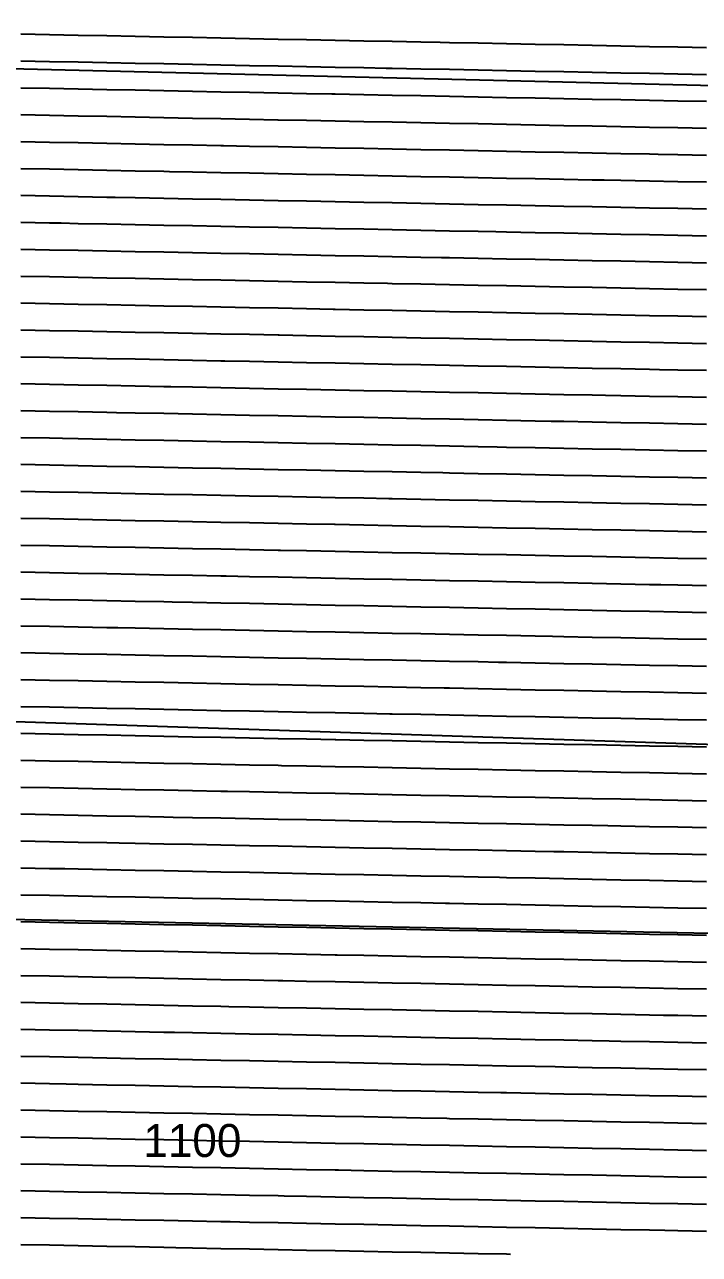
# Model space of a CAD drawing. Header units: metres. Extents: x 2416 to 4584, y 37 to 133.
# Drawn here: x 2843.5 to 2894.7, y 38.7 to 132 of the extents above; entities that cross this region are included whole.
import ezdxf
from ezdxf.enums import TextEntityAlignment as Align

# ---------------------------------------------------------------- set-up
doc = ezdxf.new("R2010")
doc.units = ezdxf.units.M
for name, color, linetype in [('Vs_1000', 7, 'Continuous'), ('Vs_1020', 7, 'Continuous'), ('Vs_1040', 7, 'Continuous'), ('Vs_1060', 7, 'Continuous'), ('Vs_1080', 7, 'Continuous'), ('Vs_1100', 7, 'Continuous'), ('Vs_1120', 7, 'Continuous'), ('Vs_1140', 7, 'Continuous'), ('Vs_1160', 7, 'Continuous'), ('Vs_1180', 7, 'Continuous'), ('Vs_280', 7, 'Continuous'), ('Vs_300', 7, 'Continuous'), ('Vs_320', 7, 'Continuous'), ('Vs_340', 7, 'Continuous'), ('Vs_360', 7, 'Continuous'), ('Vs_380', 7, 'Continuous'), ('Vs_400', 7, 'Continuous'), ('Vs_420', 7, 'Continuous'), ('Vs_440', 7, 'Continuous'), ('Vs_460', 7, 'Continuous'), ('Vs_480', 7, 'Continuous'), ('Vs_500', 7, 'Continuous'), ('Vs_520', 7, 'Continuous'), ('Vs_540', 7, 'Continuous'), ('Vs_560', 7, 'Continuous'), ('Vs_580', 7, 'Continuous'), ('Vs_600', 7, 'Continuous'), ('Vs_620', 7, 'Continuous'), ('Vs_640', 7, 'Continuous'), ('Vs_660', 7, 'Continuous'), ('Vs_680', 7, 'Continuous'), ('Vs_700', 7, 'Continuous'), ('Vs_720', 7, 'Continuous'), ('Vs_740', 7, 'Continuous'), ('Vs_760', 7, 'Continuous'), ('Vs_780', 7, 'Continuous'), ('Vs_800', 7, 'Continuous'), ('Vs_820', 7, 'Continuous'), ('Vs_840', 7, 'Continuous'), ('Vs_860', 7, 'Continuous'), ('Vs_880', 7, 'Continuous'), ('Vs_900', 7, 'Continuous'), ('Vs_920', 7, 'Continuous'), ('Vs_940', 7, 'Continuous'), ('Vs_960', 7, 'Continuous'), ('Vs_980', 7, 'Continuous')]:
    doc.layers.add(name, color=color, linetype=linetype)

msp = doc.modelspace()

# ---------------------------------------------------------------- linework, layer by layer
at = {"layer": 'Vs_1000'}
msp.add_lwpolyline([(2895.275, 56.759), (2893.107, 56.802), (2892.004, 56.824), (2890.939, 56.845), (2888.771, 56.888), (2886.603, 56.931), (2884.435, 56.974), (2882.267, 57.017), (2880.098, 57.06), (2877.93, 57.103), (2875.762, 57.146), (2873.594, 57.189), (2871.426, 57.232), (2869.258, 57.274), (2867.09, 57.317), (2864.922, 57.36), (2862.754, 57.403), (2860.586, 57.446), (2859.011, 57.477), (2858.418, 57.489), (2856.25, 57.532), (2854.082, 57.575), (2851.914, 57.618), (2849.746, 57.661), (2847.577, 57.704), (2845.409, 57.747), (2843.241, 57.79)], dxfattribs=at)
at = {"layer": 'Vs_1020'}
msp.add_lwpolyline([(2895.275, 54.718), (2893.107, 54.761), (2890.939, 54.804), (2888.771, 54.847), (2887.892, 54.864), (2886.603, 54.89), (2884.435, 54.933), (2882.267, 54.976), (2880.098, 55.019), (2877.93, 55.062), (2875.762, 55.104), (2873.594, 55.147), (2871.426, 55.19), (2869.258, 55.233), (2867.09, 55.276), (2864.922, 55.319), (2862.754, 55.362), (2860.586, 55.405), (2858.418, 55.448), (2856.25, 55.491), (2854.899, 55.518), (2854.082, 55.534), (2851.914, 55.577), (2849.746, 55.62), (2847.577, 55.663), (2845.409, 55.705), (2843.241, 55.748)], dxfattribs=at)
at = {"layer": 'Vs_1040'}
msp.add_lwpolyline([(2895.275, 52.677), (2893.107, 52.72), (2890.939, 52.763), (2888.771, 52.806), (2886.603, 52.849), (2884.435, 52.892), (2883.78, 52.905), (2882.267, 52.934), (2880.098, 52.977), (2877.93, 53.02), (2875.762, 53.063), (2873.594, 53.106), (2871.426, 53.149), (2869.258, 53.192), (2867.09, 53.235), (2864.922, 53.278), (2862.754, 53.321), (2860.586, 53.364), (2858.418, 53.407), (2856.25, 53.45), (2854.082, 53.493), (2851.914, 53.535), (2850.787, 53.558), (2849.746, 53.578), (2847.577, 53.621), (2845.409, 53.664), (2843.241, 53.707)], dxfattribs=at)
at = {"layer": 'Vs_1060'}
msp.add_lwpolyline([(2895.275, 50.636), (2893.107, 50.679), (2890.939, 50.722), (2888.771, 50.764), (2886.603, 50.807), (2884.435, 50.85), (2882.267, 50.893), (2880.098, 50.936), (2879.668, 50.945), (2877.93, 50.979), (2875.762, 51.022), (2873.594, 51.065), (2871.426, 51.108), (2869.258, 51.151), (2867.09, 51.194), (2864.922, 51.237), (2862.754, 51.28), (2860.586, 51.323), (2858.418, 51.365), (2856.25, 51.408), (2854.082, 51.451), (2851.914, 51.494), (2849.746, 51.537), (2847.577, 51.58), (2846.675, 51.598), (2845.409, 51.623), (2843.241, 51.666)], dxfattribs=at)
at = {"layer": 'Vs_1080'}
msp.add_lwpolyline([(2895.275, 48.594), (2893.107, 48.637), (2890.939, 48.68), (2888.771, 48.723), (2886.603, 48.766), (2884.435, 48.809), (2882.267, 48.852), (2880.098, 48.895), (2877.93, 48.938), (2875.762, 48.981), (2875.556, 48.985), (2873.594, 49.024), (2871.426, 49.067), (2869.258, 49.11), (2867.09, 49.153), (2864.922, 49.195), (2862.754, 49.238), (2860.586, 49.281), (2858.418, 49.324), (2856.25, 49.367), (2854.082, 49.41), (2851.914, 49.453), (2849.746, 49.496), (2847.577, 49.539), (2845.409, 49.582), (2843.241, 49.625)], dxfattribs=at)
at = {"layer": 'Vs_1100'}
msp.add_lwpolyline([(2895.275, 46.553), (2893.107, 46.596), (2890.939, 46.639), (2888.771, 46.682), (2886.603, 46.725), (2884.435, 46.768), (2882.267, 46.811), (2880.098, 46.854), (2877.93, 46.897), (2875.762, 46.94), (2873.594, 46.983), (2871.444, 47.025), (2871.426, 47.025), (2869.258, 47.068), (2867.09, 47.111), (2864.922, 47.154), (2862.754, 47.197), (2860.586, 47.24), (2858.418, 47.283), (2856.25, 47.326), (2854.082, 47.369), (2851.914, 47.412), (2849.746, 47.455), (2847.577, 47.498), (2845.409, 47.541), (2843.241, 47.584)], dxfattribs=at)
at = {"layer": 'Vs_1120'}
msp.add_lwpolyline([(2895.275, 44.512), (2893.107, 44.555), (2890.939, 44.598), (2888.771, 44.641), (2886.603, 44.684), (2884.435, 44.727), (2882.267, 44.77), (2880.098, 44.813), (2877.93, 44.855), (2875.762, 44.898), (2873.594, 44.941), (2871.426, 44.984), (2869.258, 45.027), (2867.332, 45.065), (2867.09, 45.07), (2864.922, 45.113), (2862.754, 45.156), (2860.586, 45.199), (2858.418, 45.242), (2856.25, 45.285), (2854.082, 45.328), (2851.914, 45.371), (2849.746, 45.414), (2847.577, 45.456), (2845.409, 45.499), (2843.241, 45.542)], dxfattribs=at)
at = {"layer": 'Vs_1140'}
msp.add_lwpolyline([(2895.275, 42.471), (2893.107, 42.514), (2890.939, 42.557), (2888.771, 42.6), (2886.603, 42.643), (2884.435, 42.685), (2882.267, 42.728), (2880.098, 42.771), (2877.93, 42.814), (2875.762, 42.857), (2873.594, 42.9), (2871.426, 42.943), (2869.258, 42.986), (2867.09, 43.029), (2864.922, 43.072), (2863.22, 43.106), (2862.754, 43.115), (2860.586, 43.158), (2858.418, 43.201), (2856.25, 43.244), (2854.082, 43.286), (2851.914, 43.329), (2849.746, 43.372), (2847.577, 43.415), (2845.409, 43.458), (2843.241, 43.501)], dxfattribs=at)
at = {"layer": 'Vs_1160'}
msp.add_lwpolyline([(2895.275, 40.43), (2893.107, 40.473), (2892.101, 40.492), (2890.939, 40.515), (2888.771, 40.558), (2886.603, 40.601), (2884.435, 40.644), (2882.267, 40.687), (2880.098, 40.73), (2877.93, 40.773), (2875.762, 40.816), (2873.594, 40.859), (2871.426, 40.902), (2869.258, 40.945), (2867.09, 40.988), (2864.922, 41.031), (2862.754, 41.074), (2860.586, 41.116), (2859.108, 41.146), (2858.418, 41.159), (2856.25, 41.202), (2854.082, 41.245), (2851.914, 41.288), (2849.746, 41.331), (2847.577, 41.374), (2845.409, 41.417), (2843.241, 41.46)], dxfattribs=at)
at = {"layer": 'Vs_1180'}
msp.add_lwpolyline([(2880.397, 38.683), (2880.098, 38.689), (2877.93, 38.732), (2875.762, 38.775), (2873.594, 38.818), (2871.426, 38.861), (2869.258, 38.904), (2867.09, 38.946), (2864.922, 38.989), (2862.754, 39.032), (2860.586, 39.075), (2858.418, 39.118), (2856.25, 39.161), (2854.997, 39.186), (2854.082, 39.204), (2851.914, 39.247), (2849.746, 39.29), (2847.577, 39.333), (2845.409, 39.376), (2843.241, 39.419)], dxfattribs=at)
at = {"layer": 'Vs_280'}
for points in [[(2704.082, 132.006), (3703.964, 107.897)], [(2895.275, 130.243), (2893.107, 130.286), (2890.939, 130.329), (2888.771, 130.372), (2886.603, 130.415), (2884.435, 130.458), (2882.267, 130.501), (2880.098, 130.544), (2877.93, 130.587), (2875.762, 130.629), (2875.068, 130.643), (2873.594, 130.672), (2871.426, 130.715), (2869.258, 130.758), (2867.09, 130.801), (2864.922, 130.844), (2862.754, 130.887), (2860.586, 130.93), (2858.418, 130.973), (2856.25, 131.016), (2854.082, 131.059), (2851.914, 131.102), (2849.746, 131.145), (2847.577, 131.188), (2845.409, 131.23), (2843.241, 131.273)]]:
    msp.add_lwpolyline(points, dxfattribs=at)
at = {"layer": 'Vs_300'}
msp.add_lwpolyline([(2895.275, 128.202), (2893.107, 128.245), (2890.939, 128.288), (2888.771, 128.331), (2886.603, 128.374), (2884.435, 128.417), (2882.267, 128.459), (2880.098, 128.502), (2877.93, 128.545), (2875.762, 128.588), (2873.594, 128.631), (2871.426, 128.674), (2870.956, 128.683), (2869.258, 128.717), (2867.09, 128.76), (2864.922, 128.803), (2862.754, 128.846), (2860.586, 128.889), (2858.418, 128.932), (2856.25, 128.975), (2854.082, 129.018), (2851.914, 129.06), (2849.746, 129.103), (2847.577, 129.146), (2845.409, 129.189), (2843.241, 129.232)], dxfattribs=at)
at = {"layer": 'Vs_320'}
msp.add_lwpolyline([(2895.275, 126.161), (2893.107, 126.204), (2890.939, 126.247), (2888.771, 126.289), (2886.603, 126.332), (2884.435, 126.375), (2882.267, 126.418), (2880.098, 126.461), (2877.93, 126.504), (2875.762, 126.547), (2873.594, 126.59), (2871.426, 126.633), (2869.258, 126.676), (2867.09, 126.719), (2866.844, 126.724), (2864.922, 126.762), (2862.754, 126.805), (2860.586, 126.848), (2858.418, 126.89), (2856.25, 126.933), (2854.082, 126.976), (2851.914, 127.019), (2849.746, 127.062), (2847.577, 127.105), (2845.409, 127.148), (2843.241, 127.191)], dxfattribs=at)
at = {"layer": 'Vs_340'}
msp.add_lwpolyline([(2895.275, 124.119), (2893.107, 124.162), (2890.939, 124.205), (2888.771, 124.248), (2886.603, 124.291), (2884.435, 124.334), (2882.267, 124.377), (2880.098, 124.42), (2877.93, 124.463), (2875.762, 124.506), (2873.594, 124.549), (2871.426, 124.592), (2869.258, 124.635), (2867.09, 124.678), (2864.922, 124.72), (2862.754, 124.763), (2862.732, 124.764), (2860.586, 124.806), (2858.418, 124.849), (2856.25, 124.892), (2854.082, 124.935), (2851.914, 124.978), (2849.746, 125.021), (2847.577, 125.064), (2845.409, 125.107), (2843.241, 125.15)], dxfattribs=at)
at = {"layer": 'Vs_360'}
msp.add_lwpolyline([(2895.275, 122.078), (2893.107, 122.121), (2891.613, 122.151), (2890.939, 122.164), (2888.771, 122.207), (2886.603, 122.25), (2884.435, 122.293), (2882.267, 122.336), (2880.098, 122.379), (2877.93, 122.422), (2875.762, 122.465), (2873.594, 122.508), (2871.426, 122.55), (2869.258, 122.593), (2867.09, 122.636), (2864.922, 122.679), (2862.754, 122.722), (2860.586, 122.765), (2858.62, 122.804), (2858.418, 122.808), (2856.25, 122.851), (2854.082, 122.894), (2851.914, 122.937), (2849.746, 122.98), (2847.577, 123.023), (2845.409, 123.066), (2843.241, 123.109)], dxfattribs=at)
at = {"layer": 'Vs_380'}
msp.add_lwpolyline([(2895.275, 120.037), (2893.107, 120.08), (2890.939, 120.123), (2888.771, 120.166), (2887.501, 120.191), (2886.603, 120.209), (2884.435, 120.252), (2882.267, 120.295), (2880.098, 120.338), (2877.93, 120.38), (2875.762, 120.423), (2873.594, 120.466), (2871.426, 120.509), (2869.258, 120.552), (2867.09, 120.595), (2864.922, 120.638), (2862.754, 120.681), (2860.586, 120.724), (2858.418, 120.767), (2856.25, 120.81), (2854.508, 120.844), (2854.082, 120.853), (2851.914, 120.896), (2849.746, 120.939), (2847.577, 120.981), (2845.409, 121.024), (2843.241, 121.067)], dxfattribs=at)
at = {"layer": 'Vs_400'}
msp.add_lwpolyline([(2895.275, 117.996), (2893.107, 118.039), (2890.939, 118.082), (2888.771, 118.125), (2886.603, 118.168), (2884.435, 118.21), (2883.389, 118.231), (2882.267, 118.253), (2880.098, 118.296), (2877.93, 118.339), (2875.762, 118.382), (2873.594, 118.425), (2871.426, 118.468), (2869.258, 118.511), (2867.09, 118.554), (2864.922, 118.597), (2862.754, 118.64), (2860.586, 118.683), (2858.418, 118.726), (2856.25, 118.769), (2854.082, 118.811), (2851.914, 118.854), (2850.396, 118.884), (2849.746, 118.897), (2847.577, 118.94), (2845.409, 118.983), (2843.241, 119.026)], dxfattribs=at)
at = {"layer": 'Vs_420'}
msp.add_lwpolyline([(2895.275, 115.955), (2893.107, 115.998), (2890.939, 116.04), (2888.771, 116.083), (2886.603, 116.126), (2884.435, 116.169), (2882.267, 116.212), (2880.098, 116.255), (2879.277, 116.271), (2877.93, 116.298), (2875.762, 116.341), (2873.594, 116.384), (2871.426, 116.427), (2869.258, 116.47), (2867.09, 116.513), (2864.922, 116.556), (2862.754, 116.599), (2860.586, 116.641), (2858.418, 116.684), (2856.25, 116.727), (2854.082, 116.77), (2851.914, 116.813), (2849.746, 116.856), (2847.577, 116.899), (2846.285, 116.925), (2845.409, 116.942), (2843.241, 116.985)], dxfattribs=at)
at = {"layer": 'Vs_440'}
msp.add_lwpolyline([(2895.275, 113.913), (2893.107, 113.956), (2890.939, 113.999), (2888.771, 114.042), (2886.603, 114.085), (2884.435, 114.128), (2882.267, 114.171), (2880.098, 114.214), (2877.93, 114.257), (2875.762, 114.3), (2875.166, 114.312), (2873.594, 114.343), (2871.426, 114.386), (2869.258, 114.429), (2867.09, 114.471), (2864.922, 114.514), (2862.754, 114.557), (2860.586, 114.6), (2858.418, 114.643), (2856.25, 114.686), (2854.082, 114.729), (2851.914, 114.772), (2849.746, 114.815), (2847.577, 114.858), (2845.409, 114.901), (2843.241, 114.944)], dxfattribs=at)
at = {"layer": 'Vs_460'}
msp.add_lwpolyline([(2895.275, 111.872), (2893.107, 111.915), (2890.939, 111.958), (2888.771, 112.001), (2886.603, 112.044), (2884.435, 112.087), (2882.267, 112.13), (2880.098, 112.173), (2877.93, 112.216), (2875.762, 112.259), (2873.594, 112.301), (2871.426, 112.344), (2871.054, 112.352), (2869.258, 112.387), (2867.09, 112.43), (2864.922, 112.473), (2862.754, 112.516), (2860.586, 112.559), (2858.418, 112.602), (2856.25, 112.645), (2854.082, 112.688), (2851.914, 112.731), (2849.746, 112.774), (2847.577, 112.817), (2845.409, 112.86), (2843.241, 112.902)], dxfattribs=at)
at = {"layer": 'Vs_480'}
msp.add_lwpolyline([(2895.275, 109.831), (2893.107, 109.874), (2890.939, 109.917), (2888.771, 109.96), (2886.603, 110.003), (2884.435, 110.046), (2882.267, 110.089), (2880.098, 110.131), (2877.93, 110.174), (2875.762, 110.217), (2873.594, 110.26), (2871.426, 110.303), (2869.258, 110.346), (2867.09, 110.389), (2866.942, 110.392), (2864.922, 110.432), (2862.754, 110.475), (2860.586, 110.518), (2858.418, 110.561), (2856.25, 110.604), (2854.082, 110.647), (2851.914, 110.69), (2849.746, 110.732), (2847.577, 110.775), (2845.409, 110.818), (2843.241, 110.861)], dxfattribs=at)
at = {"layer": 'Vs_500'}
msp.add_lwpolyline([(2895.275, 107.79), (2893.107, 107.833), (2890.939, 107.876), (2888.771, 107.919), (2886.603, 107.961), (2884.435, 108.004), (2882.267, 108.047), (2880.098, 108.09), (2877.93, 108.133), (2875.762, 108.176), (2873.594, 108.219), (2871.426, 108.262), (2869.258, 108.305), (2867.09, 108.348), (2864.922, 108.391), (2862.83, 108.432), (2862.754, 108.434), (2860.586, 108.477), (2858.418, 108.52), (2856.25, 108.562), (2854.082, 108.605), (2851.914, 108.648), (2849.746, 108.691), (2847.577, 108.734), (2845.409, 108.777), (2843.241, 108.82)], dxfattribs=at)
at = {"layer": 'Vs_520'}
msp.add_lwpolyline([(2895.275, 105.749), (2893.107, 105.791), (2891.711, 105.819), (2890.939, 105.834), (2888.771, 105.877), (2886.603, 105.92), (2884.435, 105.963), (2882.267, 106.006), (2880.098, 106.049), (2877.93, 106.092), (2875.762, 106.135), (2873.594, 106.178), (2871.426, 106.221), (2869.258, 106.264), (2867.09, 106.307), (2864.922, 106.35), (2862.754, 106.392), (2860.586, 106.435), (2858.718, 106.472), (2858.418, 106.478), (2856.25, 106.521), (2854.082, 106.564), (2851.914, 106.607), (2849.746, 106.65), (2847.577, 106.693), (2845.409, 106.736), (2843.241, 106.779)], dxfattribs=at)
at = {"layer": 'Vs_540'}
msp.add_lwpolyline([(2895.275, 103.707), (2893.107, 103.75), (2890.939, 103.793), (2888.771, 103.836), (2887.599, 103.859), (2886.603, 103.879), (2884.435, 103.922), (2882.267, 103.965), (2880.098, 104.008), (2877.93, 104.051), (2875.762, 104.094), (2873.594, 104.137), (2871.426, 104.18), (2869.258, 104.222), (2867.09, 104.265), (2864.922, 104.308), (2862.754, 104.351), (2860.586, 104.394), (2858.418, 104.437), (2856.25, 104.48), (2854.606, 104.513), (2854.082, 104.523), (2851.914, 104.566), (2849.746, 104.609), (2847.577, 104.652), (2845.409, 104.695), (2843.241, 104.738)], dxfattribs=at)
at = {"layer": 'Vs_560'}
msp.add_lwpolyline([(2895.275, 101.666), (2893.107, 101.709), (2890.939, 101.752), (2888.771, 101.795), (2886.603, 101.838), (2884.435, 101.881), (2883.487, 101.899), (2882.267, 101.924), (2880.098, 101.967), (2877.93, 102.01), (2875.762, 102.052), (2873.594, 102.095), (2871.426, 102.138), (2869.258, 102.181), (2867.09, 102.224), (2864.922, 102.267), (2862.754, 102.31), (2860.586, 102.353), (2858.418, 102.396), (2856.25, 102.439), (2854.082, 102.482), (2851.914, 102.525), (2850.494, 102.553), (2849.746, 102.568), (2847.577, 102.611), (2845.409, 102.653), (2843.241, 102.696)], dxfattribs=at)
at = {"layer": 'Vs_580'}
msp.add_lwpolyline([(2895.275, 99.625), (2893.107, 99.668), (2890.939, 99.711), (2888.771, 99.754), (2886.603, 99.797), (2884.435, 99.84), (2882.267, 99.882), (2880.098, 99.925), (2879.375, 99.94), (2877.93, 99.968), (2875.762, 100.011), (2873.594, 100.054), (2871.426, 100.097), (2869.258, 100.14), (2867.09, 100.183), (2864.922, 100.226), (2862.754, 100.269), (2860.586, 100.312), (2858.418, 100.355), (2856.25, 100.398), (2854.082, 100.441), (2851.914, 100.483), (2849.746, 100.526), (2847.577, 100.569), (2846.382, 100.593), (2845.409, 100.612), (2843.241, 100.655)], dxfattribs=at)
at = {"layer": 'Vs_600'}
msp.add_lwpolyline([(2895.275, 97.584), (2893.107, 97.627), (2890.939, 97.67), (2888.771, 97.712), (2886.603, 97.755), (2884.435, 97.798), (2882.267, 97.841), (2880.098, 97.884), (2877.93, 97.927), (2875.762, 97.97), (2875.263, 97.98), (2873.594, 98.013), (2871.426, 98.056), (2869.258, 98.099), (2867.09, 98.142), (2864.922, 98.185), (2862.754, 98.228), (2860.586, 98.271), (2858.418, 98.313), (2856.25, 98.356), (2854.082, 98.399), (2851.914, 98.442), (2849.746, 98.485), (2847.577, 98.528), (2845.409, 98.571), (2843.241, 98.614)], dxfattribs=at)
at = {"layer": 'Vs_620'}
msp.add_lwpolyline([(2895.275, 95.542), (2893.107, 95.585), (2890.939, 95.628), (2888.771, 95.671), (2886.603, 95.714), (2884.435, 95.757), (2882.267, 95.8), (2880.098, 95.843), (2877.93, 95.886), (2875.762, 95.929), (2873.594, 95.972), (2871.426, 96.015), (2871.151, 96.02), (2869.258, 96.058), (2867.09, 96.101), (2864.922, 96.143), (2862.754, 96.186), (2860.586, 96.229), (2858.418, 96.272), (2856.25, 96.315), (2854.082, 96.358), (2851.914, 96.401), (2849.746, 96.444), (2847.577, 96.487), (2845.409, 96.53), (2843.241, 96.573)], dxfattribs=at)
at = {"layer": 'Vs_640'}
msp.add_lwpolyline([(2895.275, 93.501), (2893.107, 93.544), (2890.939, 93.587), (2888.771, 93.63), (2886.603, 93.673), (2884.435, 93.716), (2882.267, 93.759), (2880.098, 93.802), (2877.93, 93.845), (2875.762, 93.888), (2873.594, 93.931), (2871.426, 93.973), (2869.258, 94.016), (2867.09, 94.059), (2867.039, 94.06), (2864.922, 94.102), (2862.754, 94.145), (2860.586, 94.188), (2858.418, 94.231), (2856.25, 94.274), (2854.082, 94.317), (2851.914, 94.36), (2849.746, 94.403), (2847.577, 94.446), (2845.409, 94.489), (2843.241, 94.532)], dxfattribs=at)
at = {"layer": 'Vs_660'}
msp.add_lwpolyline([(2895.275, 91.46), (2893.107, 91.503), (2890.939, 91.546), (2888.771, 91.589), (2886.603, 91.632), (2884.435, 91.675), (2882.267, 91.718), (2880.098, 91.761), (2877.93, 91.803), (2875.762, 91.846), (2873.594, 91.889), (2871.426, 91.932), (2869.258, 91.975), (2867.09, 92.018), (2864.922, 92.061), (2862.927, 92.101), (2862.754, 92.104), (2860.586, 92.147), (2858.418, 92.19), (2856.25, 92.233), (2854.082, 92.276), (2851.914, 92.319), (2849.746, 92.362), (2847.577, 92.404), (2845.409, 92.447), (2843.241, 92.49)], dxfattribs=at)
at = {"layer": 'Vs_680'}
msp.add_lwpolyline([(2895.275, 89.419), (2893.107, 89.462), (2891.808, 89.487), (2890.939, 89.505), (2888.771, 89.548), (2886.603, 89.591), (2884.435, 89.633), (2882.267, 89.676), (2880.098, 89.719), (2877.93, 89.762), (2875.762, 89.805), (2873.594, 89.848), (2871.426, 89.891), (2869.258, 89.934), (2867.09, 89.977), (2864.922, 90.02), (2862.754, 90.063), (2860.586, 90.106), (2858.816, 90.141), (2858.418, 90.149), (2856.25, 90.192), (2854.082, 90.234), (2851.914, 90.277), (2849.746, 90.32), (2847.577, 90.363), (2845.409, 90.406), (2843.241, 90.449)], dxfattribs=at)
at = {"layer": 'Vs_700'}
msp.add_lwpolyline([(2895.275, 87.378), (2893.107, 87.421), (2890.939, 87.463), (2888.771, 87.506), (2887.696, 87.528), (2886.603, 87.549), (2884.435, 87.592), (2882.267, 87.635), (2880.098, 87.678), (2877.93, 87.721), (2875.762, 87.764), (2873.594, 87.807), (2871.426, 87.85), (2869.258, 87.893), (2867.09, 87.936), (2864.922, 87.979), (2862.754, 88.022), (2860.586, 88.064), (2858.418, 88.107), (2856.25, 88.15), (2854.704, 88.181), (2854.082, 88.193), (2851.914, 88.236), (2849.746, 88.279), (2847.577, 88.322), (2845.409, 88.365), (2843.241, 88.408)], dxfattribs=at)
at = {"layer": 'Vs_720'}
msp.add_lwpolyline([(2895.275, 85.336), (2893.107, 85.379), (2890.939, 85.422), (2888.771, 85.465), (2886.603, 85.508), (2884.435, 85.551), (2883.585, 85.568), (2882.267, 85.594), (2880.098, 85.637), (2877.93, 85.68), (2875.762, 85.723), (2873.594, 85.766), (2871.426, 85.809), (2869.258, 85.852), (2867.09, 85.894), (2864.922, 85.937), (2862.754, 85.98), (2860.586, 86.023), (2858.418, 86.066), (2856.25, 86.109), (2854.082, 86.152), (2851.914, 86.195), (2850.592, 86.221), (2849.746, 86.238), (2847.577, 86.281), (2845.409, 86.324), (2843.241, 86.367)], dxfattribs=at)
at = {"layer": 'Vs_740'}
msp.add_lwpolyline([(2895.275, 83.295), (2893.107, 83.338), (2890.939, 83.381), (2888.771, 83.424), (2886.603, 83.467), (2884.435, 83.51), (2882.267, 83.553), (2880.098, 83.596), (2879.473, 83.608), (2877.93, 83.639), (2875.762, 83.682), (2873.594, 83.724), (2871.426, 83.767), (2869.258, 83.81), (2867.09, 83.853), (2864.922, 83.896), (2862.754, 83.939), (2860.586, 83.982), (2858.418, 84.025), (2856.25, 84.068), (2854.082, 84.111), (2851.914, 84.154), (2849.746, 84.197), (2847.577, 84.24), (2846.48, 84.261), (2845.409, 84.283), (2843.241, 84.325)], dxfattribs=at)
at = {"layer": 'Vs_760'}
msp.add_lwpolyline([(2895.275, 81.254), (2893.107, 81.297), (2890.939, 81.34), (2888.771, 81.383), (2886.603, 81.426), (2884.435, 81.469), (2882.267, 81.512), (2880.098, 81.554), (2877.93, 81.597), (2875.762, 81.64), (2875.361, 81.648), (2873.594, 81.683), (2871.426, 81.726), (2869.258, 81.769), (2867.09, 81.812), (2864.922, 81.855), (2862.754, 81.898), (2860.586, 81.941), (2858.418, 81.984), (2856.25, 82.027), (2854.082, 82.07), (2851.914, 82.113), (2849.746, 82.155), (2847.577, 82.198), (2845.409, 82.241), (2843.241, 82.284)], dxfattribs=at)
at = {"layer": 'Vs_780'}
msp.add_lwpolyline([(2895.275, 79.213), (2893.107, 79.256), (2890.939, 79.299), (2888.771, 79.342), (2886.603, 79.384), (2884.435, 79.427), (2882.267, 79.47), (2880.098, 79.513), (2877.93, 79.556), (2875.762, 79.599), (2873.594, 79.642), (2871.426, 79.685), (2871.249, 79.688), (2869.258, 79.728), (2867.09, 79.771), (2864.922, 79.814), (2862.754, 79.857), (2860.586, 79.9), (2858.418, 79.943), (2856.25, 79.985), (2854.082, 80.028), (2851.914, 80.071), (2849.746, 80.114), (2847.577, 80.157), (2845.409, 80.2), (2843.241, 80.243)], dxfattribs=at)
at = {"layer": 'Vs_800'}
msp.add_lwpolyline([(2895.275, 77.172), (2893.107, 77.214), (2890.939, 77.257), (2888.771, 77.3), (2886.603, 77.343), (2884.435, 77.386), (2882.267, 77.429), (2880.098, 77.472), (2877.93, 77.515), (2875.762, 77.558), (2873.594, 77.601), (2871.426, 77.644), (2869.258, 77.687), (2867.137, 77.729), (2867.09, 77.73), (2864.922, 77.773), (2862.754, 77.815), (2860.586, 77.858), (2858.418, 77.901), (2856.25, 77.944), (2854.082, 77.987), (2851.914, 78.03), (2849.746, 78.073), (2847.577, 78.116), (2845.409, 78.159), (2843.241, 78.202)], dxfattribs=at)
at = {"layer": 'Vs_820'}
for points in [[(2418.3, 93.031), (3070.464, 71.662)], [(2895.275, 75.13), (2893.107, 75.173), (2890.939, 75.216), (2888.771, 75.259), (2886.603, 75.302), (2884.435, 75.345), (2882.267, 75.388), (2880.098, 75.431), (2877.93, 75.474), (2875.762, 75.517), (2873.594, 75.56), (2871.426, 75.602), (2869.258, 75.645), (2867.09, 75.688), (2864.922, 75.731), (2863.025, 75.769), (2862.754, 75.774), (2860.586, 75.817), (2858.418, 75.86), (2856.25, 75.903), (2854.082, 75.946), (2851.914, 75.989), (2849.746, 76.032), (2847.577, 76.075), (2845.409, 76.118), (2843.241, 76.161)]]:
    msp.add_lwpolyline(points, dxfattribs=at)
at = {"layer": 'Vs_840'}
msp.add_lwpolyline([(2895.275, 73.089), (2893.107, 73.132), (2891.906, 73.156), (2890.939, 73.175), (2888.771, 73.218), (2886.603, 73.261), (2884.435, 73.304), (2882.267, 73.347), (2880.098, 73.39), (2877.93, 73.432), (2875.762, 73.475), (2873.594, 73.518), (2871.426, 73.561), (2869.258, 73.604), (2867.09, 73.647), (2864.922, 73.69), (2862.754, 73.733), (2860.586, 73.776), (2858.913, 73.809), (2858.418, 73.819), (2856.25, 73.862), (2854.082, 73.905), (2851.914, 73.948), (2849.746, 73.991), (2847.577, 74.033), (2845.409, 74.076), (2843.241, 74.119)], dxfattribs=at)
at = {"layer": 'Vs_860'}
msp.add_lwpolyline([(2895.275, 71.048), (2893.107, 71.091), (2890.939, 71.134), (2888.771, 71.177), (2887.794, 71.196), (2886.603, 71.22), (2884.435, 71.262), (2882.267, 71.305), (2880.098, 71.348), (2877.93, 71.391), (2875.762, 71.434), (2873.594, 71.477), (2871.426, 71.52), (2869.258, 71.563), (2867.09, 71.606), (2864.922, 71.649), (2862.754, 71.692), (2860.586, 71.735), (2858.418, 71.778), (2856.25, 71.821), (2854.801, 71.849), (2854.082, 71.863), (2851.914, 71.906), (2849.746, 71.949), (2847.577, 71.992), (2845.409, 72.035), (2843.241, 72.078)], dxfattribs=at)
at = {"layer": 'Vs_880'}
msp.add_lwpolyline([(2895.275, 69.007), (2893.107, 69.05), (2890.939, 69.092), (2888.771, 69.135), (2886.603, 69.178), (2884.435, 69.221), (2883.682, 69.236), (2882.267, 69.264), (2880.098, 69.307), (2877.93, 69.35), (2875.762, 69.393), (2873.594, 69.436), (2871.426, 69.479), (2869.258, 69.522), (2867.09, 69.565), (2864.922, 69.608), (2862.754, 69.651), (2860.586, 69.693), (2858.418, 69.736), (2856.25, 69.779), (2854.082, 69.822), (2851.914, 69.865), (2850.689, 69.889), (2849.746, 69.908), (2847.577, 69.951), (2845.409, 69.994), (2843.241, 70.037)], dxfattribs=at)
at = {"layer": 'Vs_900'}
msp.add_lwpolyline([(2895.275, 66.965), (2893.107, 67.008), (2890.939, 67.051), (2888.771, 67.094), (2886.603, 67.137), (2884.435, 67.18), (2882.267, 67.223), (2880.098, 67.266), (2879.57, 67.276), (2877.93, 67.309), (2875.762, 67.352), (2873.594, 67.395), (2871.426, 67.438), (2869.258, 67.481), (2867.09, 67.523), (2864.922, 67.566), (2862.754, 67.609), (2860.586, 67.652), (2858.418, 67.695), (2856.25, 67.738), (2854.082, 67.781), (2851.914, 67.824), (2849.746, 67.867), (2847.577, 67.91), (2846.578, 67.93), (2845.409, 67.953), (2843.241, 67.996)], dxfattribs=at)
at = {"layer": 'Vs_920'}
msp.add_lwpolyline([(2895.275, 64.924), (2893.107, 64.967), (2890.939, 65.01), (2888.771, 65.053), (2886.603, 65.096), (2884.435, 65.139), (2882.267, 65.182), (2880.098, 65.225), (2877.93, 65.268), (2875.762, 65.311), (2875.458, 65.317), (2873.594, 65.353), (2871.426, 65.396), (2869.258, 65.439), (2867.09, 65.482), (2864.922, 65.525), (2862.754, 65.568), (2860.586, 65.611), (2858.418, 65.654), (2856.25, 65.697), (2854.082, 65.74), (2851.914, 65.783), (2849.746, 65.826), (2847.577, 65.869), (2845.409, 65.912), (2843.241, 65.954)], dxfattribs=at)
at = {"layer": 'Vs_940'}
for points in [[(2418.3, 72.575), (3381.71, 53.369)], [(2895.275, 62.883), (2893.107, 62.926), (2890.939, 62.969), (2888.771, 63.012), (2886.603, 63.055), (2884.435, 63.098), (2882.267, 63.141), (2880.098, 63.183), (2877.93, 63.226), (2875.762, 63.269), (2873.594, 63.312), (2871.426, 63.355), (2871.347, 63.357), (2869.258, 63.398), (2867.09, 63.441), (2864.922, 63.484), (2862.754, 63.527), (2860.586, 63.57), (2858.418, 63.613), (2856.25, 63.656), (2854.082, 63.699), (2851.914, 63.742), (2849.746, 63.784), (2847.577, 63.827), (2845.409, 63.87), (2843.241, 63.913)]]:
    msp.add_lwpolyline(points, dxfattribs=at)
at = {"layer": 'Vs_960'}
msp.add_lwpolyline([(2895.275, 60.842), (2893.107, 60.885), (2890.939, 60.928), (2888.771, 60.971), (2886.603, 61.013), (2884.435, 61.056), (2882.267, 61.099), (2880.098, 61.142), (2877.93, 61.185), (2875.762, 61.228), (2873.594, 61.271), (2871.426, 61.314), (2869.258, 61.357), (2867.235, 61.397), (2867.09, 61.4), (2864.922, 61.443), (2862.754, 61.486), (2860.586, 61.529), (2858.418, 61.572), (2856.25, 61.614), (2854.082, 61.657), (2851.914, 61.7), (2849.746, 61.743), (2847.577, 61.786), (2845.409, 61.829), (2843.241, 61.872)], dxfattribs=at)
at = {"layer": 'Vs_980'}
msp.add_lwpolyline([(2895.275, 58.801), (2893.107, 58.843), (2890.939, 58.886), (2888.771, 58.929), (2886.603, 58.972), (2884.435, 59.015), (2882.267, 59.058), (2880.098, 59.101), (2877.93, 59.144), (2875.762, 59.187), (2873.594, 59.23), (2871.426, 59.273), (2869.258, 59.316), (2867.09, 59.359), (2864.922, 59.402), (2863.123, 59.437), (2862.754, 59.444), (2860.586, 59.487), (2858.418, 59.53), (2856.25, 59.573), (2854.082, 59.616), (2851.914, 59.659), (2849.746, 59.702), (2847.577, 59.745), (2845.409, 59.788), (2843.241, 59.831)], dxfattribs=at)

# ---------------------------------------------------------------- texts
at = {"layer": 'Vs_1100'}
msp.add_text('1100', height=2.5, dxfattribs=at).set_placement((2856.25, 47.326), align=Align.MIDDLE_CENTER)

doc.saveas('drawing.dxf')
